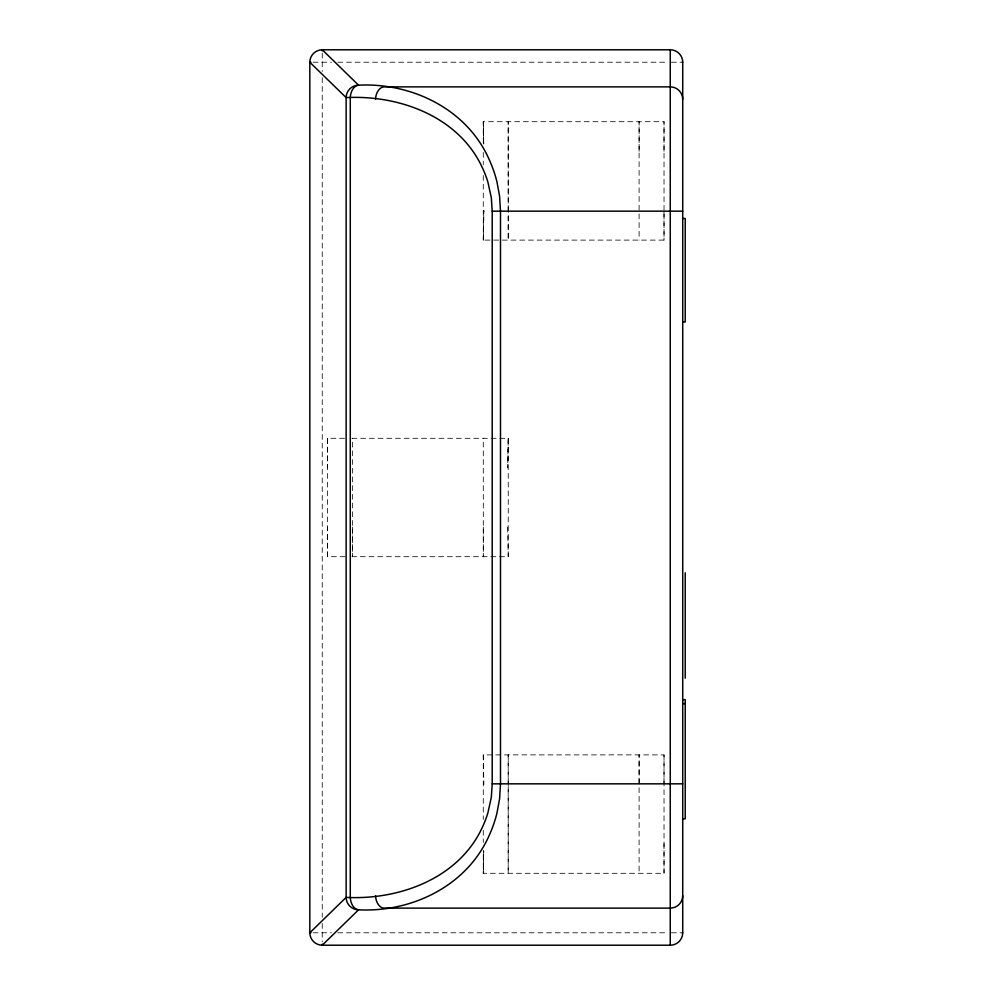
<?xml version="1.0" encoding="UTF-8"?>
<svg xmlns="http://www.w3.org/2000/svg" width="995" height="995" viewBox="0 0 995 995"><rect width="100%" height="100%" fill="white"/><g stroke="black" fill="none" stroke-linecap="round" stroke-linejoin="round"><path stroke-width="0.75" stroke-dasharray="4.97 3.73" d="M345.078 556.702L327.479 556.702L327.504 527.101M352.417 527.101L352.417 556.702L352.417 438.297M483.309 527.101L483.309 556.702L483.296 438.297M639.101 783.015L639.101 754.894L639.101 873.299M639.101 151.302L639.101 121.701L639.101 240.106M664.001 151.302L664.026 121.701L483.259 121.701L483.296 144.76M664.001 783.015L664.026 754.894L483.259 754.894L483.893 784.495M483.271 240.106L483.893 210.505L483.259 240.106L664.026 240.106L664.026 121.701M313.102 62.212L331.571 62.212M337.778 62.212L667.147 62.212M671.376 62.212L680.692 62.212M327.479 556.702L327.479 438.297L345.078 438.297M351.969 438.297L508.258 438.297L508.221 556.702L351.969 556.702M664.026 754.894L664.026 873.299L483.259 873.299L483.296 850.24M313.102 932.788L331.571 932.788M337.778 932.788L667.147 932.788M671.376 932.788L680.692 932.788M507.624 527.101L508.258 556.702M664.001 211.985L664.026 240.106M664.001 843.698L664.026 873.299M327.492 438.297L327.504 467.899M508.196 210.505L508.196 121.701L508.221 240.106L508.196 211.985M483.296 152.446L483.271 164.76M483.271 175.518L483.296 240.106M483.296 754.894L483.271 819.482M483.296 830.24L483.271 842.554M322.243 53.071L322.243 71.54M322.243 77.759L322.243 917.241M322.243 923.459L322.243 941.929M508.196 754.894L508.196 873.299L508.221 754.894M483.732 851.098L483.271 873.299L483.732 851.098M508.246 438.297L507.624 467.899L508.258 438.297M483.732 143.902L483.259 121.701L483.732 143.902"/><path stroke-width="1.49" d="M310.875 62.212L309.781 62.212L346.136 97.609C399.468 94.823 458.894 116.626 482.401 167.782A90.769 67.822 90 0 1 487.923 182.197L491.319 197.731L492.214 211.164L492.214 783.836L491.319 797.269L487.923 812.803A90.781 67.822 -90 0 1 482.388 827.231C458.894 878.386 399.455 900.164 346.136 897.39L309.818 932.788A12.462 12.388 45.7 0 0 322.243 945.213L670.257 945.213A12.462 12.425 0 0 0 682.719 932.788L682.719 62.212A12.462 12.425 0 0 0 670.257 49.787L322.243 49.787A12.462 12.388 -45.7 0 0 309.818 62.212L309.818 932.788L310.875 932.788M681.849 62.212L682.719 62.212M492.214 211.164L682.719 211.164M682.719 218.502L685.219 218.502L685.219 321.982L682.719 321.982M682.719 699.684L685.219 699.684L685.219 818.773L682.719 818.773M682.719 703.589L685.219 703.589M492.214 783.836L682.719 783.836M681.849 932.788L682.719 932.788M685.219 572.784L685.219 678.204M670.257 49.75L670.257 945.25M322.243 50.844L322.243 49.75L358.561 85.184C412.452 82.498 467.662 109.612 489.577 160.431A103.132 73.344 -90 0 1 496.94 181.786L499.602 196.239L500.497 211.164L500.497 783.836L499.602 798.774L496.928 813.226A103.132 73.356 90 0 1 489.565 834.569C467.687 885.388 412.428 912.502 358.561 909.816L322.243 945.213L322.243 944.155M682.719 99.301A12.462 12.425 0 0 0 670.257 86.876L383.821 86.876A12.462 8.271 -86.2 0 0 375.538 99.301M375.538 895.699A12.462 8.271 86.2 0 0 383.821 908.124L670.257 908.124A12.462 12.425 0 0 0 682.719 895.699M350.277 897.39L350.277 97.609A12.462 8.271 -86.2 0 1 358.561 85.184A12.462 12.388 -45.7 0 0 346.136 97.609L346.136 897.39A12.462 12.388 45.7 0 0 358.561 909.816A12.462 8.271 86.2 0 1 350.277 897.39"/></g></svg>
